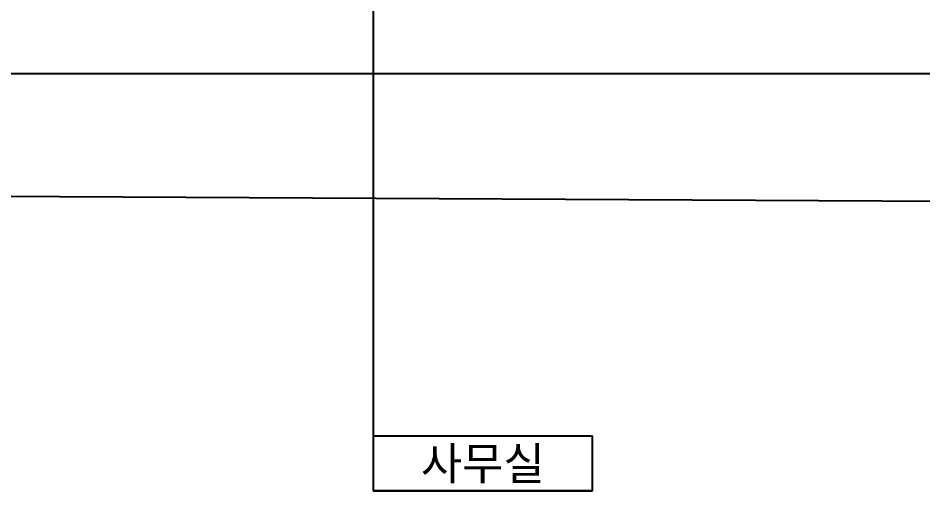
# Model space of a CAD drawing. Header units: millimetres. Extents: x -7718 to 421089, y 87466 to 341395.
# Drawn here: x 371592 to 385352, y 87466 to 94659 of the extents above; entities that cross this region are included whole.
import ezdxf
from ezdxf.enums import TextEntityAlignment as Align

# ---------------------------------------------------------------- set-up
doc = ezdxf.new("R2010")
doc.units = ezdxf.units.MM
doc.header["$LTSCALE"] = 200
doc.header["$MEASUREMENT"] = 0
for name, color, linetype in [('e-plan', 9, 'CONTINUOUS'), ('e-room-box', 7, 'CONTINUOUS'), ('e-text', 6, 'CONTINUOUS')]:
    doc.layers.add(name, color=color, linetype=linetype)
doc.styles.add('돋움', font='Dotum.ttf')

msp = doc.modelspace()

# ---------------------------------------------------------------- linework, layer by layer
at = {"layer": 'e-plan'}
for p, q in [((410753, 93809), (322703, 93809)), ((319396, 92222), (414325, 91724))]:
    msp.add_line(p, q, dxfattribs=at)
at = {"layer": 'e-room-box'}
for p, q in [((376993, 101822), (376993, 87466)), ((380326, 88300), (376993, 88300)), ((376993, 88300), (376993, 87466)), ((380326, 87466), (380326, 88300)), ((380326, 87466), (376993, 87466)), ((376993, 87466), (380326, 87466))]:
    msp.add_line(p, q, dxfattribs=at)

# ---------------------------------------------------------------- texts
at = {"layer": 'e-text', "style": '돋움'}
msp.add_text('사무실', height=500, dxfattribs=at).set_placement((378659, 87883), align=Align.MIDDLE_CENTER)

doc.saveas('drawing.dxf')
